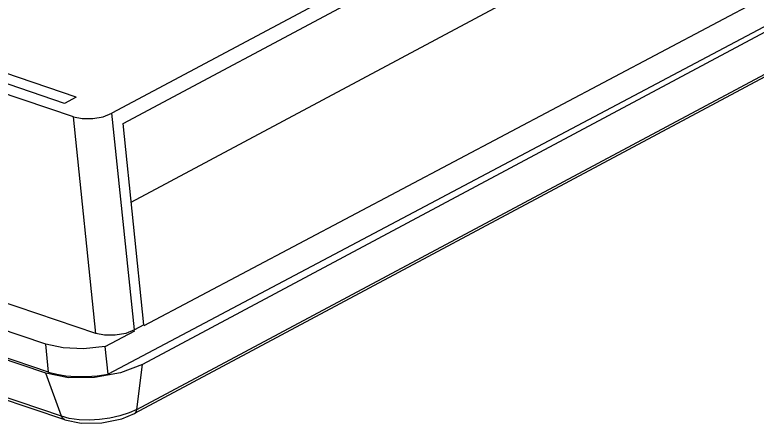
# Model space of a CAD drawing. Header units: millimetres. Extents: x 0 to 594, y 0 to 420.
# Drawn here: x 506.51 to 517.33, y 259.16 to 265.11 of the extents above; entities that cross this region are included whole.
import ezdxf

# ---------------------------------------------------------------- set-up
doc = ezdxf.new("R2010")
doc.units = ezdxf.units.MM
doc.header["$LTSCALE"] = 32.67
doc.layers.add('ASSEM_MEM', color=7, linetype='CONTINUOUS')

msp = doc.modelspace()

# ---------------------------------------------------------------- linework, layer by layer
at = {"layer": 'ASSEM_MEM', "color": 7, "linetype": 'CONTINUOUS'}
for p, q in [((506.997, 259.901), (406.434, 294.016)), ((506.962, 259.883), (406.4, 293.998)), ((507.187, 259.256), (406.625, 293.371)), ((507.236, 259.203), (406.673, 293.318)), ((530.514, 275.749), (507.924, 263.675)), ((508.086, 263.524), (527.488, 273.895)), ((508.395, 260.578), (528.365, 271.158)), ((528.098, 270.586), (507.868, 259.869)), ((528.1, 270.556), (508.37, 260.011)), ((508.286, 259.355), (528.133, 269.963)), ((527.91, 269.802), (508.25, 259.294)), ((508.204, 262.378), (517.257, 267.217)), ((507.361, 263.623), (505.376, 264.297)), ((507.404, 263.911), (506.36, 264.266)), ((507.23, 263.819), (506.187, 264.173)), ((507.404, 263.911), (507.23, 263.819)), ((507.688, 260.463), (507.361, 263.623)), ((508.251, 260.514), (507.924, 263.675)), ((508.389, 260.588), (508.086, 263.524)), ((507.688, 260.463), (506.133, 260.99)), ((506.96, 260.308), (505.614, 260.764)), ((508.389, 260.588), (508.251, 260.514)), ((507.823, 260.275), (508.256, 260.504)), ((508.251, 260.514), (508.124, 260.465)), ((506.997, 259.901), (506.96, 260.308)), ((507.868, 259.869), (507.823, 260.275)), ((508.37, 260.011), (508.05, 259.887)), ((508.286, 259.355), (508.37, 260.011)), ((507.289, 259.818), (506.962, 259.883)), ((507.187, 259.256), (506.962, 259.883)), ((507.671, 259.82), (507.289, 259.818)), ((508.05, 259.887), (507.671, 259.82)), ((508.286, 259.355), (508.174, 259.304)), ((508.25, 259.294), (508.251, 259.294)), ((507.302, 259.225), (507.187, 259.256))]:
    msp.add_line(p, q, dxfattribs=at)
for points in [[(507.361, 263.623), (507.491, 263.598), (507.644, 263.598), (507.796, 263.625), (507.924, 263.675)], [(508.124, 260.465), (507.971, 260.437), (507.817, 260.437), (507.688, 260.463)], [(507.823, 260.275), (507.509, 260.241), (507.211, 260.253), (506.96, 260.308)], [(506.997, 259.901), (507.118, 259.868), (507.253, 259.845)], [(507.253, 259.845), (507.399, 259.834), (507.553, 259.834)], [(507.553, 259.834), (507.71, 259.845), (507.868, 259.869)], [(507.235, 259.203), (507.477, 259.155), (507.778, 259.159), (508.067, 259.219), (508.251, 259.294)], [(508.174, 259.304), (508.037, 259.26), (507.892, 259.227)], [(508.251, 259.294), (508.27, 259.312), (508.286, 259.355)], [(507.235, 259.203), (507.214, 259.216), (507.187, 259.256)], [(507.594, 259.199), (507.444, 259.205), (507.302, 259.225)], [(507.892, 259.227), (507.743, 259.207), (507.594, 259.199)]]:
    msp.add_lwpolyline(points, dxfattribs=at)

doc.saveas('drawing.dxf')
